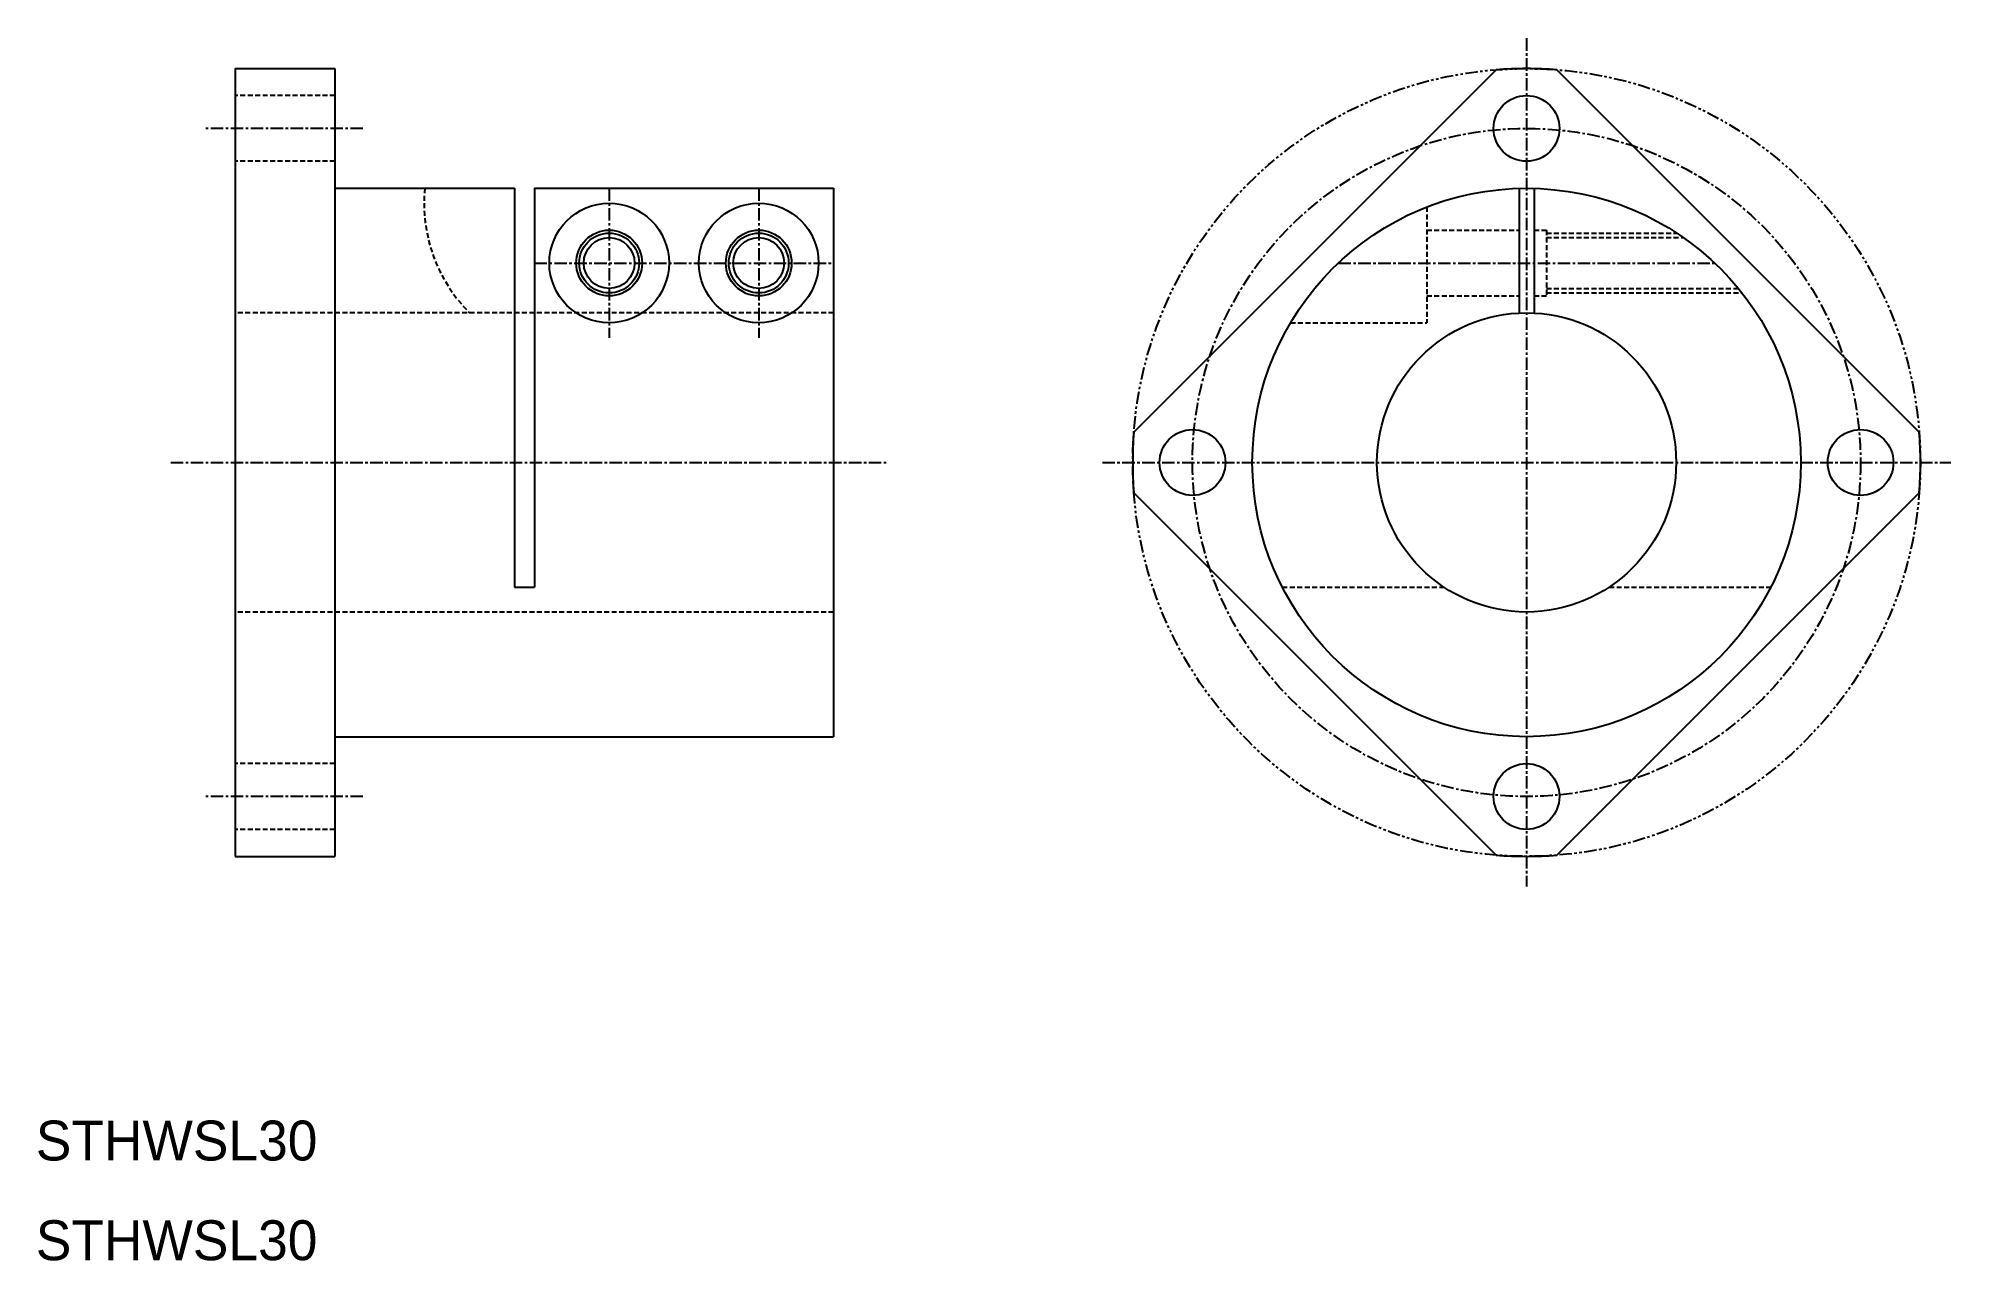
# Model space of a CAD drawing. Extents: x 10 to 202, y 10 to 133.
import ezdxf

# ---------------------------------------------------------------- set-up
doc = ezdxf.new("R2010")
doc.units = 0
for name, pattern in [('CENTER', [2, 1.25, -0.25, 0.25, -0.25]), ('DASHED', [0.75, 0.5, -0.25]), ('PHANTOM', [2.5, 1.25, -0.25, 0.25, -0.25, 0.25, -0.25])]:
    doc.linetypes.add(name, pattern=pattern)
doc.layers.get('0').update_dxf_attribs({"linetype": 'CONTINUOUS'})
doc.layers.add('CENTER', color=1, linetype='CENTER')

msp = doc.modelspace()

# ---------------------------------------------------------------- linework, layer by layer
at = {"color": 7, "linetype": 'CONTINUOUS'}
for p, q in [((30, 129.5), (30, 50.5)), ((30, 129.5), (40, 129.5)), ((40, 129.5), (40, 50.5)), ((120.12, 93.04), (156.46, 129.38)), ((198.88, 93.04), (162.54, 129.38)), ((40, 117.5), (58, 117.5)), ((58, 117.5), (58, 77.5)), ((60, 117.5), (60, 77.5)), ((60, 117.5), (90, 117.5)), ((90, 117.5), (90, 62.5)), ((158.75, 117.48), (158.75, 104.97)), ((160.25, 117.48), (160.25, 104.97)), ((156.46, 50.62), (120.12, 86.96)), ((162.54, 50.62), (198.88, 86.96)), ((58, 77.5), (60, 77.5)), ((40, 62.5), (90, 62.5)), ((30, 50.5), (40, 50.5))]:
    msp.add_line(p, q, dxfattribs=at)
at = {"color": 3, "linetype": 'DASHED'}
for p, q in [((40, 126.8), (30, 126.8)), ((40, 120.2), (30, 120.2)), ((149.5, 115.62), (149.5, 104)), ((149.5, 113.3), (158.75, 113.3)), ((160.25, 113.3), (161.5, 113.3)), ((161.5, 113.3), (161.5, 106.7)), ((161.5, 113), (174.57, 113)), ((161.5, 112.55), (175.24, 112.55)), ((161.5, 107.45), (180.75, 107.45)), ((149.5, 106.7), (158.75, 106.7)), ((160.25, 106.7), (161.5, 106.7)), ((161.5, 107), (181.12, 107)), ((90, 105), (30, 105)), ((135.83, 104), (149.5, 104)), ((135.01, 77.5), (151.21, 77.5)), ((167.79, 77.5), (183.99, 77.5)), ((90, 75), (30, 75)), ((40, 59.8), (30, 59.8)), ((40, 53.2), (30, 53.2))]:
    msp.add_line(p, q, dxfattribs=at)
at = {"color": 3, "linetype": 'PHANTOM'}
msp.add_circle((159.5, 90), 39.5, dxfattribs=at)
at = {"color": 7, "linetype": 'CONTINUOUS'}
for centre, radius in [((159.5, 123.5), 3.3), ((159.5, 90), 27.5), ((67.5, 110), 6), ((82.5, 110), 6), ((67.5, 110), 3.3), ((82.5, 110), 3.3), ((67.5, 110), 2.55), ((82.5, 110), 2.55), ((159.5, 90), 15), ((126, 90), 3.3), ((193, 90), 3.3), ((159.5, 56.5), 3.3)]:
    msp.add_circle(centre, radius, dxfattribs=at)
at = {"color": 3, "linetype": 'CONTINUOUS'}
for centre in [(67.5, 110), (82.5, 110)]:
    msp.add_circle(centre, 3, dxfattribs=at)
at = {"color": 7, "linetype": 'CONTINUOUS'}
for start, end in [(85.5804, 94.4196), (175.5804, 184.4196), (355.5804, 4.4196), (265.5804, 274.4196)]:
    msp.add_arc((159.5, 90), 39.5, start, end, dxfattribs=at)
at = {"color": 3, "linetype": 'DASHED'}
msp.add_arc((64.59, 116.05), 15.66, 174.6981, 224.8997, dxfattribs=at)
at = {"layer": 'CENTER', "color": 1, "linetype": 'CENTER'}
for p, q in [((159.5, 132.54), (159.5, 47.46)), ((42.8, 123.5), (26.85, 123.5)), ((67.5, 117.5), (67.5, 102.5)), ((82.5, 117.5), (82.5, 102.5)), ((60, 110), (90, 110)), ((140.63, 110), (178.37, 110)), ((23.54, 90), (95.29, 90)), ((116.96, 90), (202.04, 90)), ((42.8, 56.5), (26.85, 56.5))]:
    msp.add_line(p, q, dxfattribs=at)
msp.add_circle((159.5, 90), 33.5, dxfattribs=at)

# ---------------------------------------------------------------- texts
at = {"color": 7, "linetype": 'CONTINUOUS'}
for p in [(10, 20), (10, 10)]:
    msp.add_text('STHWSL30', height=4, dxfattribs=at).set_placement(p)

doc.saveas('drawing.dxf')
